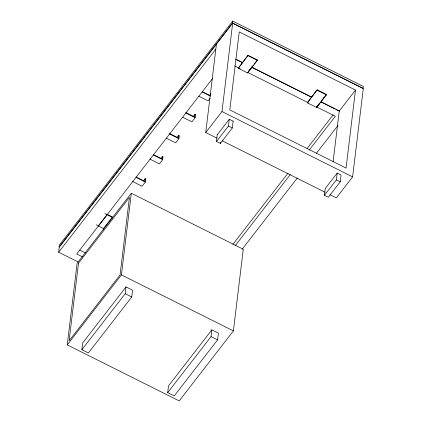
<?xml version="1.0" encoding="UTF-8"?>
<svg xmlns="http://www.w3.org/2000/svg" width="422" height="422" viewBox="0 0 422 422"><rect width="100%" height="100%" fill="white"/><g stroke="black" fill="none" stroke-linecap="round" stroke-linejoin="round"><path stroke-width="0.63" d="M78.086 261.93L58.674 252.214L59.291 247.113L232.696 23.083L363.31 88.42L352.607 176.871L336.35 197.876L329.877 194.637M67.246 344.895L77.126 263.249L131.316 193.244L243.272 249.244L233.392 330.89L179.197 400.9L67.246 344.895L121.436 274.891L131.316 193.244M81.863 349.711L82.686 342.912L126.036 286.902L132.571 290.172L131.748 296.972L88.393 352.982L81.863 349.711L125.213 293.707L126.036 286.902M103.406 229.615L103.538 228.529L112.21 217.33L104.925 213.553M112.078 218.417L112.21 217.33M132.803 181.18L132.756 181.587L142.082 186.255L145.337 182.056L145.711 178.923L145.142 178.638L143.338 180.975M145.142 178.638L144.815 181.36L136.053 176.982L136.005 177.388L145.337 182.056M150.137 158.788L150.084 159.194L159.416 163.863L162.665 159.664L163.045 156.53L162.475 156.245L160.671 158.582M162.475 156.245L162.148 158.967L153.386 154.589L153.339 154.995L162.665 159.664M178.923 138.659L179.303 135.531L178.733 135.246L178.406 137.968L169.644 133.584L169.597 133.996L178.923 138.659L175.673 142.863L166.342 138.194M182.599 117.189L191.931 121.858L195.18 117.659L195.56 114.526L194.99 114.241L194.658 116.963L185.902 112.584M167.692 392.65L168.515 385.845L211.87 329.835L218.401 333.106L217.578 339.91L174.228 395.915L167.692 392.65L211.047 336.64L211.87 329.835M216.913 138.131L205.736 132.54L216.439 44.088M217.235 134.407L216.518 141.465L220.421 143.411L232.316 127.998L233.16 121.008M232.469 23.141L232.712 21.1L363.326 86.436L363.084 88.478L232.469 23.141L59.059 247.171L59.307 245.129L232.712 21.1M205.736 132.54L221.993 111.535L232.696 23.083M220.421 143.411L220.569 142.177M216.518 141.465L228.439 126.062L229.267 119.257L233.166 121.209M238.282 68.285L248.089 55.277L257.415 59.945L257.367 60.351L247.614 72.953L238.282 68.285L248.089 55.277M247.614 72.953L247.677 72.41M307.322 102.82L317.122 89.812L326.454 94.481L326.406 94.887L316.653 107.489L307.322 102.82L317.122 89.812M316.653 107.489L319.459 103.3M324.455 195.275L325.278 188.47L337.204 173.067L341.076 175.003L340.253 181.808L328.358 197.222L324.455 195.275L336.376 179.872L337.204 173.067M333.106 161.753L339.235 111.07L355.493 90.065L239.248 31.919L229.811 109.889L346.061 168.04L355.493 90.065M248.447 71.503L252.361 66.301M319.443 103.437L316.7 107.082L320.214 102.546M322.181 99.792L322.967 98.753M323.748 97.709L324.534 96.67M96.269 224.757L98.405 225.96L107.061 214.756M58.674 252.214L215.821 49.189M212.461 78.613L76.73 253.965L82.622 256.914M176.929 137.577L178.733 135.246M193.181 116.577L194.99 114.241M209.439 95.572L210.884 93.705M209.992 98.521L208.188 100.858L198.857 96.19M248.442 71.54L253.517 64.983M254.292 63.975L257.415 59.945M217.346 134.66L229.267 119.257M320.994 101.533L324.502 96.997M325.283 95.989L326.454 94.481M232.886 244.38L288.062 173.094M306.994 148.639L333.174 114.816M235.086 245.841L290.267 174.555M309.194 150.1L335.374 116.277L316.516 106.845M242.075 249.355L297.278 178.037M316.215 153.571L337.975 125.461M248.036 55.683L257.367 60.351M317.075 90.218L326.406 94.887M235.829 59.196L242.297 62.435M252.303 67.436L311.726 97.165M321.137 101.871L335.258 108.934M336.434 109.525L339.378 110.997M235.909 59.381L242.365 62.614M251.76 67.309L311.642 97.266M321.036 101.966L339.235 111.07M234.595 65.864L238.72 67.926M247.561 72.352L307.675 102.419M238.33 67.879L240.081 68.754M307.369 102.414L308.535 102.994M210.335 95.667L202.159 91.579L202.112 91.991L210.272 96.074M221.993 111.535L352.607 176.871M336.376 179.872L340.253 181.808M228.439 126.062L232.316 127.998M185.854 112.99L195.18 117.659M222.209 140.779L325.172 192.284M106.935 214.26L112.621 217.103M98.405 225.96L103.538 228.529M79.705 250.04L85.597 252.989M121.436 274.891L233.392 330.89M125.213 293.707L131.748 296.972M211.047 336.64L217.578 339.91M78.503 263.191L69.118 340.754L120.054 274.949L129.443 197.385L78.503 263.191"/></g></svg>
